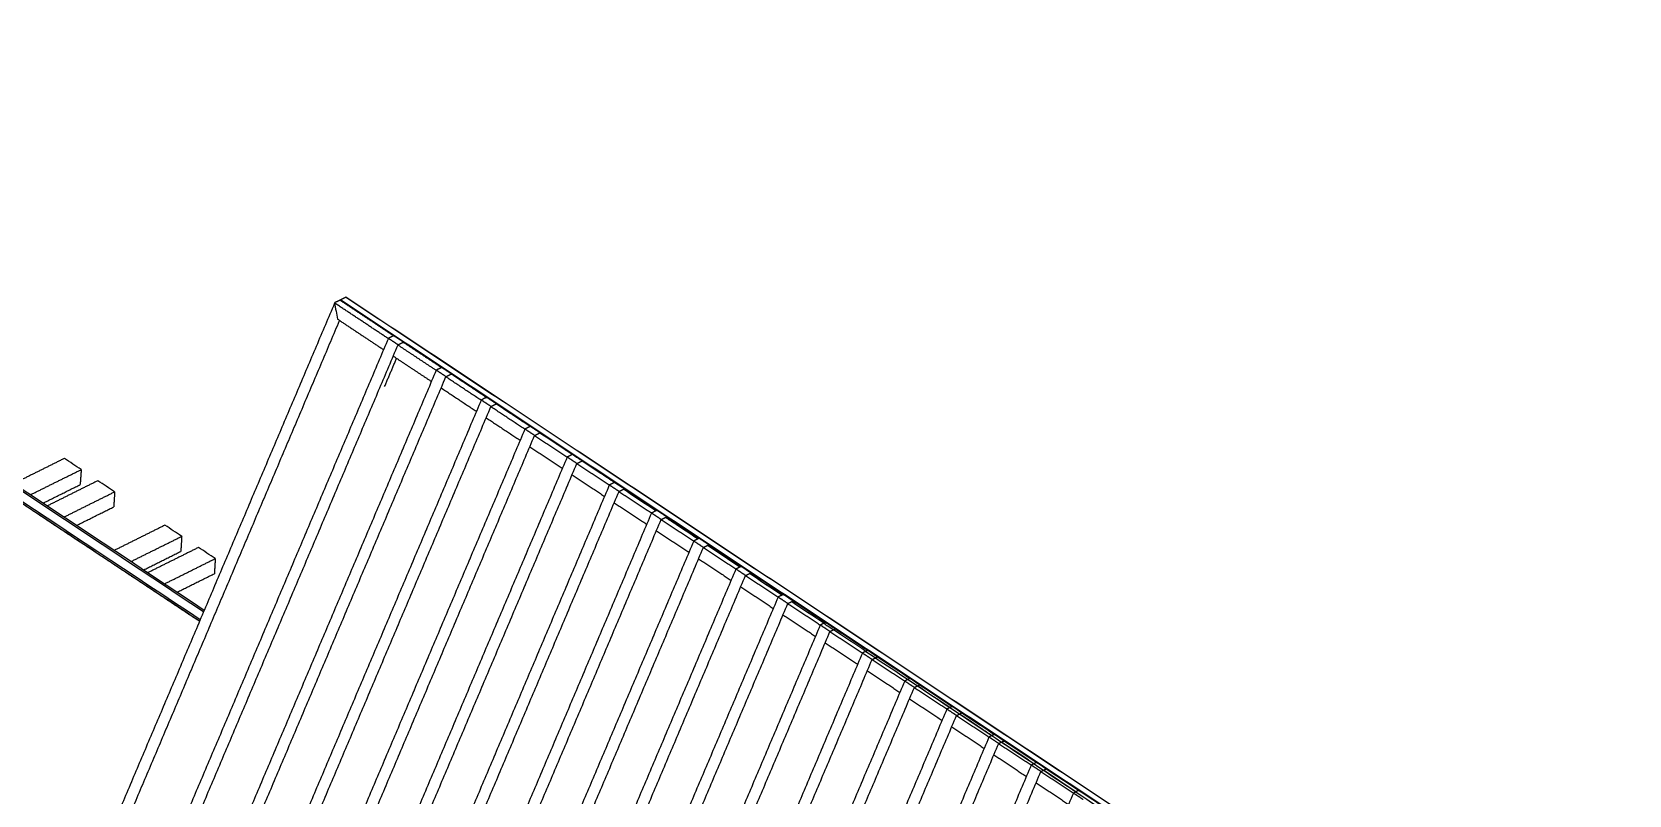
# Model space of a CAD drawing. Header units: centimetres. Extents: x 7653 to 15270, y 5751 to 14937.
# Drawn here: x 13318 to 15030, y 12913 to 13731 of the extents above; entities that cross this region are included whole.
import ezdxf

# ---------------------------------------------------------------- set-up
doc = ezdxf.new("R2010")
doc.units = ezdxf.units.CM
for name, color, linetype, true_color in [('Make2D$Visible$Curves$base', 7, 'Continuous', 0x000000), ('Make2D$Visible$Curves$estructura', 7, 'Continuous', 0x402a2a), ('Make2D$Visible$Curves$techo', 7, 'Continuous', 0x000000)]:
    doc.layers.add(name, color=color, linetype=linetype, true_color=true_color)

msp = doc.modelspace()

# ---------------------------------------------------------------- linework, layer by layer
at = {"layer": 'Make2D$Visible$Curves$base'}
for points, degree in [([(11284.5, 13738.3), (12857.5, 12694.1), (14430.5, 11650)], 2), ([(11283.9, 13727.5), (12856.9, 12683.4), (14429.9, 11639.2)], 2), ([(13352.5, 13274), (13325.4, 13260.5), (13298.3, 13247)], 2), ([(13370.5, 13262), (13364.5, 13266), (13358.5, 13270), (13352.5, 13274)], 3), ([(13497.4, 13099.3), (13377, 13179.2), (13256.7, 13259)], 2), ([(13316.2, 13235.1), (13343.3, 13248.5), (13370.5, 13262)], 2), ([(13370.5, 13262), (13370, 13253.9), (13369.4, 13245.9)], 2), ([(13329.7, 13226.1), (13349.6, 13236), (13369.4, 13245.9)], 2), ([(13388.4, 13250.1), (13361.3, 13236.6), (13334.2, 13223.1)], 2), ([(13352.2, 13211.2), (13379.3, 13224.7), (13406.4, 13238.2)], 2), ([(13406.4, 13238.2), (13400.4, 13242.1), (13394.4, 13246.1), (13388.4, 13250.1)], 3), ([(13406.4, 13238.2), (13405.9, 13230.1), (13405.4, 13222)], 2), ([(13365.7, 13202.3), (13385.5, 13212.1), (13405.4, 13222)], 2), ([(13320.9, 13216.5), (13320.9, 13216.5), (13320.8, 13216.5)], 2), ([(13338.8, 13204.5), (13338.8, 13204.6), (13338.9, 13204.6)], 2), ([(13352.3, 13195.6), (13352.3, 13195.6), (13352.4, 13195.7)], 2), ([(13460.3, 13202.4), (13433.2, 13188.9), (13406.1, 13175.4)], 2), ([(13424.1, 13163.5), (13451.2, 13177), (13478.3, 13190.4)], 2), ([(13478.3, 13190.4), (13472.3, 13194.4), (13466.3, 13198.4), (13460.3, 13202.4)], 3), ([(13478.3, 13190.4), (13477.8, 13182.3), (13477.3, 13174.3)], 2), ([(13437.6, 13154.5), (13457.4, 13164.4), (13477.3, 13174.3)], 2), ([(13496.3, 13178.5), (13469.2, 13165), (13442.1, 13151.5)], 2), ([(13514.3, 13166.6), (13508.3, 13170.5), (13502.3, 13174.5), (13496.3, 13178.5)], 3), ([(13392.8, 13168.8), (13392.8, 13168.8), (13392.7, 13168.7)], 2), ([(13410.7, 13156.8), (13410.8, 13156.8), (13410.8, 13156.9)], 2), ([(13460.1, 13139.6), (13487.2, 13153.1), (13514.3, 13166.6)], 2), ([(13514.3, 13166.6), (13513.8, 13158.5), (13513.3, 13150.4)], 2), ([(13424.2, 13147.9), (13424.2, 13147.9), (13424.3, 13147.9)], 2), ([(13428.8, 13144.9), (13428.7, 13144.9), (13428.7, 13144.9)], 2), ([(13473.5, 13130.7), (13493.4, 13140.5), (13513.3, 13150.4)], 2), ([(13446.6, 13133), (13446.7, 13133), (13446.8, 13133)], 2), ([(13460.1, 13124), (13460.2, 13124), (13460.3, 13124.1)], 2), ([(13472.9, 13041.7), (13472.9, 13041.7), (13472.9, 13041.7)], 2), ([(13475.7, 13048.3), (13475.8, 13048.3), (13475.8, 13048.3)], 2), ([(13796.9, 12915.8), (13796.9, 12915.8), (13796.9, 12915.8)], 2)]:
    msp.add_open_spline(points, degree=degree, dxfattribs=at)
at = {"layer": 'Make2D$Visible$Curves$estructura'}
for points in [[(13498.1, 13101), (13205, 13295.6), (12916, 13487.4), (12686.7, 13639.6)], [(12696.3, 13644.4), (12924.7, 13492.9), (13211.2, 13302.7), (13501.8, 13109.8)], [(12698.2, 13645.3), (12926.6, 13493.7), (13212.6, 13303.9), (13502.5, 13111.4)], [(11967.1, 13309.9), (12515.3, 12946), (13429, 12339.5), (13905.9, 12022.9)], [(11976.4, 13317), (12385.6, 13045.4), (12993.7, 12641.7), (13474.2, 12322.8)], [(11976.8, 13314.7), (12526.1, 12950), (13435.7, 12346.2), (13911.8, 12030.2)], [(13497.4, 13099.4), (13414.4, 13154.5), (13331.8, 13209.3), (13250.7, 13263.2)], [(13555.6, 13062.8), (13555.6, 13062.8), (13555.6, 13062.8), (13555.6, 13062.8)], [(13655.2, 12996.7), (13655.2, 12996.7), (13655.2, 12996.7), (13655.2, 12996.7)]]:
    msp.add_open_spline(points, degree=3, dxfattribs=at)
at = {"layer": 'Make2D$Visible$Curves$techo'}
for points, degree in [([(13647.9, 13443.7), (13645, 13442.2), (13642, 13440.8)], 2), ([(13705.4, 13405.5), (13676.6, 13424.6), (13647.9, 13443.7)], 2), ([(13648.1, 13444), (13651.1, 13445.5), (13654, 13446.9)], 2), ([(15024.4, 12530.5), (14336.3, 12987.3), (13648.1, 13444)], 2), ([(13648.3, 13443.8), (13677, 13424.7), (13705.7, 13405.6)], 2), ([(13648.6, 13443.2), (13648.4, 13443.5), (13648.3, 13443.8)], 2), ([(15023.3, 12531.5), (14335.9, 12987.8), (13648.5, 13444.1)], 2), ([(15030.2, 12533.4), (14342.1, 12990.2), (13654, 13446.9)], 2), ([(13654.3, 13447), (13654.5, 13446.7), (13654.8, 13446.5), (13655, 13446.2)], 3), ([(15029.1, 12534.4), (14341.7, 12990.7), (13654.3, 13447)], 2), ([(13642.1, 13440.3), (13485.5, 13071.2), (13328.8, 12702.1)], 2), ([(13699.8, 13402.5), (13670.9, 13421.6), (13642, 13440.8)], 2), ([(13642, 13440.8), (13643.2, 13434.9), (13644.4, 13429.1), (13645.5, 13423.3)], 3), ([(13649.2, 13443.3), (13649.3, 13443.2), (13649.5, 13443), (13649.7, 13442.8)], 3), ([(13344, 12706.4), (13495.8, 13064.2), (13647.6, 13421.9)], 2), ([(13645.5, 13423.3), (13670.1, 13406.9), (13694.7, 13390.6)], 2), ([(13699.9, 13402.7), (13543, 13033), (13386.1, 12663.3)], 2), ([(13396.5, 12656.4), (13553.4, 13026.1), (13710.3, 13395.8)], 2), ([(13705.7, 13405.6), (13702.8, 13404.2), (13699.9, 13402.7)], 2), ([(13710.3, 13395.8), (13705.1, 13399.3), (13699.9, 13402.7)], 2), ([(13716.1, 13398.7), (13710.9, 13402.2), (13705.7, 13405.6)], 2), ([(13751.1, 13368.4), (13730.6, 13382), (13710.2, 13395.5)], 2), ([(13710.3, 13395.8), (13713.2, 13397.3), (13716.1, 13398.7)], 2), ([(13716, 13398.4), (13716.1, 13398.6), (13716.1, 13398.7)], 2), ([(13756.8, 13371.4), (13736.4, 13384.9), (13716, 13398.4)], 2), ([(13716.1, 13398.7), (13716.3, 13398.6), (13716.4, 13398.5)], 2), ([(13716.4, 13398.5), (13736.7, 13385), (13757.1, 13371.5)], 2), ([(13716.4, 13398.5), (13716.5, 13398.3), (13716.7, 13398)], 2), ([(13695.9, 13351.2), (13702.3, 13366.2), (13708.7, 13381.3)], 2), ([(13705.1, 13383.7), (13725.6, 13370.1), (13746.1, 13356.5)], 2), ([(13751.2, 13368.6), (13594.3, 12998.9), (13437.5, 12629.2)], 2), ([(13447.9, 12622.3), (13604.7, 12992), (13761.6, 13361.7)], 2), ([(13757.1, 13371.5), (13754.2, 13370.1), (13751.2, 13368.6)], 2), ([(13761.6, 13361.7), (13756.4, 13365.2), (13751.2, 13368.6)], 2), ([(13757, 13371.8), (13756.9, 13371.7), (13756.9, 13371.7)], 2), ([(13757, 13371.5), (13756.9, 13371.6), (13756.9, 13371.7)], 2), ([(13767.5, 13364.6), (13762.3, 13368.1), (13757.1, 13371.5)], 2), ([(13799.4, 13336.3), (13780.4, 13348.9), (13761.5, 13361.5)], 2), ([(13761.6, 13361.7), (13764.6, 13363.2), (13767.5, 13364.6)], 2), ([(13767.4, 13364.9), (13767.3, 13364.8), (13767.3, 13364.8)], 2), ([(13767.4, 13364.4), (13767.4, 13364.5), (13767.5, 13364.6)], 2), ([(13767.4, 13364.5), (13767.5, 13364.4), (13767.5, 13364.2)], 2), ([(13805, 13339.4), (13786.2, 13351.9), (13767.4, 13364.4)], 2), ([(13767.5, 13364.6), (13786.4, 13352.1), (13805.3, 13339.5)], 2), ([(13756.5, 13349.6), (13775.4, 13337), (13794.3, 13324.5)], 2), ([(13799.5, 13336.6), (13642.6, 12966.9), (13485.7, 12597.2)], 2), ([(13496.1, 12590.3), (13653, 12960), (13809.9, 13329.7)], 2), ([(13805.3, 13339.5), (13802.4, 13338.1), (13799.5, 13336.6)], 2), ([(13809.9, 13329.7), (13804.7, 13333.2), (13799.5, 13336.6)], 2), ([(13804.7, 13340.1), (13804.6, 13340.1), (13804.5, 13340)], 2), ([(13804.8, 13339.5), (13804.6, 13339.8), (13804.5, 13340)], 2), ([(13815.7, 13332.6), (13810.5, 13336.1), (13805.3, 13339.5)], 2), ([(13846.2, 13305.2), (13828, 13317.3), (13809.8, 13329.4)], 2), ([(13809.9, 13329.7), (13812.8, 13331.2), (13815.7, 13332.6)], 2), ([(13815.6, 13332.3), (13815.7, 13332.5), (13815.7, 13332.6)], 2), ([(13851.9, 13308.3), (13833.7, 13320.3), (13815.6, 13332.3)], 2), ([(13815.7, 13332.6), (13833.9, 13320.5), (13852.2, 13308.4)], 2), ([(13815.7, 13332.6), (13815.7, 13332.6), (13815.7, 13332.6)], 2), ([(13804.7, 13317.6), (13823, 13305.5), (13841.2, 13293.4)], 2), ([(13852.2, 13308.4), (13849.2, 13307), (13846.3, 13305.5)], 2), ([(13852.2, 13308.4), (13857.4, 13305), (13862.6, 13301.5)], 2), ([(13846.3, 13305.5), (13689.4, 12935.8), (13532.5, 12566.1)], 2), ([(13543, 12559.2), (13699.8, 12928.9), (13856.7, 13298.6)], 2), ([(13856.7, 13298.6), (13851.5, 13302.1), (13846.3, 13305.5)], 2), ([(13891.4, 13275.2), (13874, 13286.8), (13856.6, 13298.3)], 2), ([(13856.7, 13298.6), (13859.6, 13300.1), (13862.6, 13301.5)], 2), ([(13897.1, 13278.2), (13879.8, 13289.7), (13862.4, 13301.2)], 2), ([(13862.5, 13301.2), (13862.5, 13301.4), (13862.6, 13301.5)], 2), ([(13862.6, 13301.5), (13925.2, 13259.9), (13987.9, 13218.3)], 2), ([(13862.6, 13301.5), (13862.7, 13301.2), (13862.8, 13301)], 2), ([(13891.6, 13275.5), (13734.7, 12905.8), (13577.8, 12536.1)], 2), ([(13851.6, 13286.5), (13869, 13274.9), (13886.4, 13263.4)], 2), ([(13897.4, 13278.4), (13894.5, 13276.9), (13891.6, 13275.5)], 2), ([(13902, 13268.6), (13896.8, 13272), (13891.6, 13275.5)], 2), ([(13588.2, 12529.2), (13745.1, 12898.9), (13902, 13268.6)], 2), ([(13896.8, 13256.5), (13914.2, 13244.9), (13931.7, 13233.3)], 2), ([(13936.7, 13245.2), (13919.3, 13256.7), (13901.9, 13268.3)], 2), ([(13902, 13268.6), (13904.9, 13270), (13907.8, 13271.5)], 2), ([(13907.7, 13271.2), (13907.7, 13271.3), (13907.8, 13271.5)], 2), ([(13942.3, 13248.2), (13925, 13259.7), (13907.7, 13271.2)], 2), ([(13936.8, 13245.5), (13779.9, 12875.8), (13623, 12506)], 2), ([(13633.4, 12499.1), (13790.3, 12868.8), (13947.2, 13238.6)], 2), ([(13942.6, 13248.4), (13939.7, 13246.9), (13936.8, 13245.5)], 2), ([(13947.2, 13238.6), (13942, 13242), (13936.8, 13245.5)], 2), ([(13942.8, 13248.4), (13942.7, 13248.4), (13942.6, 13248.4)], 2), ([(13981.9, 13215.2), (13964.5, 13226.7), (13947.1, 13238.3)], 2), ([(13947.2, 13238.6), (13950.1, 13240), (13953, 13241.5)], 2), ([(13986.6, 13217.7), (13975.1, 13225.4), (13963.5, 13233.2), (13951.9, 13240.9)], 3), ([(13952.9, 13241.2), (13953, 13241.3), (13953, 13241.5)], 2), ([(13987.6, 13218.2), (13970.2, 13229.7), (13952.9, 13241.2)], 2), ([(13953.2, 13241.5), (13953.1, 13241.5), (13953, 13241.5)], 2), ([(13953, 13241.5), (13953.2, 13241.2), (13953.3, 13240.9)], 2), ([(13942.1, 13226.4), (13959.5, 13214.9), (13976.9, 13203.3)], 2), ([(13982, 13215.4), (13825.1, 12845.7), (13668.3, 12476)], 2), ([(13678.7, 12469.1), (13835.6, 12838.8), (13992.4, 13208.5)], 2), ([(13987.9, 13218.3), (13985, 13216.9), (13982, 13215.4)], 2), ([(13992.4, 13208.5), (13987.2, 13212), (13982, 13215.4)], 2), ([(13998.3, 13211.4), (13993.1, 13214.9), (13987.9, 13218.3)], 2), ([(14027.2, 13185.1), (14009.7, 13196.7), (13992.3, 13208.3)], 2), ([(13992.4, 13208.5), (13995.4, 13210), (13998.3, 13211.4)], 2), ([(13998.2, 13211.2), (13998.2, 13211.3), (13998.3, 13211.4)], 2), ([(14032.8, 13188.2), (14015.5, 13199.7), (13998.2, 13211.1)], 2), ([(13998.3, 13211.4), (14015.7, 13199.9), (14033.1, 13188.3)], 2), ([(13987.3, 13196.4), (14004.7, 13184.8), (14022.1, 13173.3)], 2), ([(14033.1, 13188.3), (14030.2, 13186.9), (14027.3, 13185.4)], 2), ([(14033.3, 13188.4), (14033.2, 13188.3), (14033.1, 13188.3)], 2), ([(14043.5, 13181.4), (14038.3, 13184.9), (14033.1, 13188.3)], 2), ([(14027.3, 13185.4), (13870.4, 12815.7), (13713.5, 12446)], 2), ([(13723.9, 12439.1), (13880.8, 12808.8), (14037.7, 13178.5)], 2), ([(14037.7, 13178.5), (14032.5, 13182), (14027.3, 13185.4)], 2), ([(14072.4, 13155.1), (14055, 13166.7), (14037.6, 13178.2)], 2), ([(14037.7, 13178.5), (14040.6, 13179.9), (14043.5, 13181.4)], 2), ([(14076.7, 13157.5), (14065.1, 13165.2), (14053.6, 13172.9), (14042, 13180.7)], 3), ([(14043.4, 13181.1), (14043.5, 13181.3), (14043.5, 13181.4)], 2), ([(14078, 13158.1), (14060.7, 13169.6), (14043.4, 13181.1)], 2), ([(14043.7, 13181.5), (14043.6, 13181.4), (14043.5, 13181.4)], 2), ([(14043.5, 13181.4), (14309.7, 13004.7), (14576, 12828)], 2), ([(14072.5, 13155.4), (13915.6, 12785.7), (13758.7, 12416)], 2), ([(14032.5, 13166.4), (14050, 13154.8), (14067.4, 13143.2)], 2), ([(14078.4, 13158.3), (14075.4, 13156.8), (14072.5, 13155.4)], 2), ([(14082.9, 13148.5), (14077.7, 13151.9), (14072.5, 13155.4)], 2), ([(13769.1, 12409.1), (13926, 12778.8), (14082.9, 13148.5)], 2), ([(14077.8, 13136.3), (14095.2, 13124.8), (14112.6, 13113.2)], 2), ([(14117.6, 13125.1), (14100.2, 13136.6), (14082.8, 13148.2)], 2), ([(14082.9, 13148.5), (14085.8, 13149.9), (14088.8, 13151.4)], 2), ([(14121.8, 13127.3), (14110.2, 13135.1), (14098.6, 13142.8), (14087.1, 13150.5)], 3), ([(14088.6, 13151.1), (14088.7, 13151.2), (14088.8, 13151.4)], 2), ([(14123.3, 13128.1), (14106, 13139.6), (14088.6, 13151.1)], 2), ([(14088.8, 13151.4), (14088.9, 13151.1), (14089, 13150.8)], 2), ([(14117.8, 13125.3), (13960.9, 12755.6), (13804, 12385.9)], 2), ([(13814.4, 12379), (13971.3, 12748.7), (14128.2, 13118.4)], 2), ([(14123.6, 13128.2), (14120.7, 13126.8), (14117.8, 13125.3)], 2), ([(14128.2, 13118.4), (14123, 13121.9), (14117.8, 13125.3)], 2), ([(14162.9, 13095), (14145.5, 13106.6), (14128, 13118.2)], 2), ([(14128.2, 13118.4), (14131.1, 13119.9), (14134, 13121.3)], 2), ([(14166.8, 13097.2), (14155.2, 13104.9), (14143.7, 13112.7), (14132.1, 13120.4)], 3), ([(14133.9, 13121.1), (14133.9, 13121.2), (14134, 13121.3)], 2), ([(14168.5, 13098.1), (14151.2, 13109.6), (14133.9, 13121.1)], 2), ([(14134, 13121.3), (14134.1, 13121.1), (14134.3, 13120.8)], 2), ([(14123, 13106.3), (14140.4, 13094.7), (14157.8, 13083.2)], 2), ([(14126.6, 13103.9), (14126.6, 13103.9), (14126.6, 13103.9)], 2), ([(14163, 13095.3), (14006.1, 12725.6), (13849.2, 12355.9)], 2), ([(13859.6, 12349), (14016.5, 12718.7), (14173.4, 13088.4)], 2), ([(14168.8, 13098.2), (14165.9, 13096.8), (14163, 13095.3)], 2), ([(14173.4, 13088.4), (14168.2, 13091.9), (14163, 13095.3)], 2), ([(14208.1, 13065), (14190.7, 13076.6), (14173.3, 13088.1)], 2), ([(14173.4, 13088.4), (14176.3, 13089.9), (14179.2, 13091.3)], 2), ([(14211.8, 13067.1), (14200.3, 13074.8), (14188.7, 13082.6), (14177.2, 13090.3)], 3), ([(14179.1, 13091), (14179.2, 13091.2), (14179.2, 13091.3)], 2), ([(14213.8, 13068), (14196.4, 13079.5), (14179.1, 13091)], 2), ([(14179.2, 13091.3), (14179.4, 13091), (14179.5, 13090.8)], 2), ([(14168.3, 13076.3), (14185.7, 13064.7), (14203.1, 13053.2)], 2), ([(14214.1, 13068.2), (14211.1, 13066.7), (14208.2, 13065.3)], 2), ([(14208.2, 13065.3), (14051.3, 12695.6), (13894.4, 12325.9)], 2), ([(13904.9, 12319), (14061.7, 12688.7), (14218.6, 13058.4)], 2), ([(14218.6, 13058.4), (14213.4, 13061.8), (14208.2, 13065.3)], 2), ([(14253.3, 13035), (14235.9, 13046.5), (14218.5, 13058.1)], 2), ([(14218.6, 13058.4), (14221.6, 13059.8), (14224.5, 13061.3)], 2), ([(14224.4, 13061), (14224.4, 13061.1), (14224.5, 13061.3)], 2), ([(14259, 13038), (14241.7, 13049.5), (14224.4, 13061)], 2), ([(14224.5, 13061.3), (14224.6, 13061), (14224.7, 13060.7)], 2), ([(14253.5, 13035.3), (14096.6, 12665.6), (13939.7, 12295.8)], 2), ([(14213.5, 13046.3), (14230.9, 13034.7), (14248.3, 13023.1)], 2), ([(14259.3, 13038.2), (14256.4, 13036.7), (14253.5, 13035.3)], 2), ([(14263.9, 13028.4), (14258.7, 13031.8), (14253.5, 13035.3)], 2), ([(14259.5, 13038.2), (14259.4, 13038.2), (14259.3, 13038.2)], 2), ([(13950.1, 12288.9), (14107, 12658.6), (14263.9, 13028.4)], 2), ([(14258.7, 13016.2), (14276.1, 13004.7), (14293.6, 12993.1)], 2), ([(14298.6, 13005), (14281.2, 13016.5), (14263.8, 13028.1)], 2), ([(14263.9, 13028.4), (14266.8, 13029.8), (14269.7, 13031.3)], 2), ([(14301.9, 13006.8), (14290.4, 13014.6), (14278.8, 13022.3), (14267.2, 13030)], 3), ([(14269.6, 13031), (14269.6, 13031.1), (14269.7, 13031.3)], 2), ([(14304.2, 13008), (14286.9, 13019.5), (14269.6, 13031)], 2), ([(14269.7, 13031.3), (14269.8, 13031), (14270, 13030.7)], 2), ([(14298.7, 13005.2), (14141.8, 12635.5), (13984.9, 12265.8)], 2), ([(13995.3, 12258.9), (14152.2, 12628.6), (14309.1, 12998.3)], 2), ([(14304.5, 13008.1), (14301.6, 13006.7), (14298.7, 13005.2)], 2), ([(14309.1, 12998.3), (14303.9, 13001.8), (14298.7, 13005.2)], 2), ([(14309.1, 12998.3), (14312, 12999.8), (14314.9, 13001.2)], 2), ([(14314.8, 13001), (14314.9, 13001.1), (14314.9, 13001.2)], 2), ([(14349.5, 12978), (14332.1, 12989.5), (14314.8, 13001)], 2), ([(14314.9, 13001.2), (14315.1, 13001), (14315.2, 13000.7)], 2), ([(14304, 12986.2), (14321.4, 12974.6), (14338.8, 12963.1)], 2), ([(14343.8, 12974.9), (14326.4, 12986.5), (14309, 12998.1)], 2), ([(14343.9, 12975.2), (14187.1, 12605.5), (14030.2, 12235.8)], 2), ([(14040.6, 12228.9), (14197.5, 12598.6), (14354.3, 12968.3)], 2), ([(14349.8, 12978.1), (14346.9, 12976.7), (14343.9, 12975.2)], 2), ([(14354.3, 12968.3), (14349.1, 12971.8), (14343.9, 12975.2)], 2), ([(14349.9, 12978.2), (14349.9, 12978.1), (14349.8, 12978.1)], 2), ([(14389.1, 12944.9), (14371.6, 12956.5), (14354.2, 12968)], 2), ([(14354.3, 12968.3), (14357.3, 12969.7), (14360.2, 12971.2)], 2), ([(14392, 12946.6), (14380.5, 12954.3), (14368.9, 12962.1), (14357.3, 12969.8)], 3), ([(14360.1, 12970.9), (14360.1, 12971.1), (14360.2, 12971.2)], 2), ([(14394.7, 12947.9), (14377.4, 12959.4), (14360.1, 12970.9)], 2), ([(14360.3, 12971.3), (14360.3, 12971.2), (14360.2, 12971.2)], 2), ([(14349.2, 12956.2), (14366.6, 12944.6), (14384, 12933)], 2), ([(14395, 12948.1), (14392.1, 12946.6), (14389.2, 12945.2)], 2), ([(14389.2, 12945.2), (14232.3, 12575.5), (14075.4, 12205.8)], 2), ([(14085.8, 12198.9), (14242.7, 12568.6), (14399.6, 12938.3)], 2), ([(14399.6, 12938.3), (14394.4, 12941.7), (14389.2, 12945.2)], 2), ([(14434.3, 12914.9), (14416.9, 12926.4), (14399.5, 12938)], 2), ([(14399.6, 12938.3), (14402.5, 12939.7), (14405.4, 12941.2)], 2), ([(14437.1, 12916.5), (14425.5, 12924.2), (14413.9, 12931.9), (14402.4, 12939.7)], 3), ([(14405.3, 12940.9), (14405.4, 12941), (14405.4, 12941.2)], 2), ([(14439.9, 12917.9), (14422.6, 12929.4), (14405.3, 12940.9)], 2), ([(14405.4, 12941.2), (14405.6, 12940.9), (14405.7, 12940.6)], 2), ([(14434.4, 12915.1), (14277.5, 12545.4), (14120.6, 12175.7)], 2), ([(14394.4, 12926.1), (14411.9, 12914.6), (14429.3, 12903)], 2), ([(14440.3, 12918), (14437.3, 12916.6), (14434.4, 12915.1)], 2), ([(14444.8, 12908.2), (14439.6, 12911.7), (14434.4, 12915.1)], 2)]:
    msp.add_open_spline(points, degree=degree, dxfattribs=at)
for points, knots in [([(14031.7, 13187.6), (14023.5, 13193.1), (14015.2, 13198.6), (14007, 13204.1), (14003.7, 13206.3), (14000.3, 13208.5), (13997, 13210.8)], [13083.395149, 13083.395149, 13083.395149, 13083.395149, 13356.867181, 13356.867181, 13356.867181, 13468.399444, 13468.399444, 13468.399444, 13468.399444]), ([(14166.8, 13097.2), (14168.3, 13096.2), (14169.7, 13095.2), (14171.2, 13094.3), (14173.2, 13092.9), (14175.2, 13091.6), (14177.2, 13090.3)], [8187.870915, 8187.870915, 8187.870915, 8187.870915, 8236.868708, 8236.868708, 8236.868708, 8302.839026, 8302.839026, 8302.839026, 8302.839026]), ([(14211.8, 13067.1), (14253.1, 13039.5), (14294.4, 13011.9), (14335.7, 12984.3), (14390.5, 12947.6), (14445.3, 12910.9), (14500.1, 12874.3), (14554.8, 12837.7), (14609.5, 12801.1), (14664.3, 12764.5), (14719.2, 12727.8), (14774.2, 12691), (14829.2, 12654.2), (14883.8, 12617.7), (14938.4, 12581.2), (14993, 12544.7), (15001.7, 12538.9), (15010.4, 12533.1), (15019, 12527.3)], [8687.884955, 8687.884955, 8687.884955, 8687.884955, 10062.654645, 10062.654645, 10062.654645, 11888.028651, 11888.028651, 11888.028651, 13709.545707, 13709.545707, 13709.545707, 15540.767573, 15540.767573, 15540.767573, 17358.932788, 17358.932788, 17358.932788, 17647.266324, 17647.266324, 17647.266324, 17647.266324]), ([(14347, 12976.7), (14343.2, 12979.2), (14339.5, 12981.7), (14335.7, 12984.3), (14327.9, 12989.5), (14320.1, 12994.7), (14312.3, 12999.9)], [9583.356262, 9583.356262, 9583.356262, 9583.356262, 9708.561515, 9708.561515, 9708.561515, 9968.360518, 9968.360518, 9968.360518, 9968.360518])]:
    msp.add_open_spline(points, degree=3, knots=knots, dxfattribs=at)

doc.saveas('drawing.dxf')
